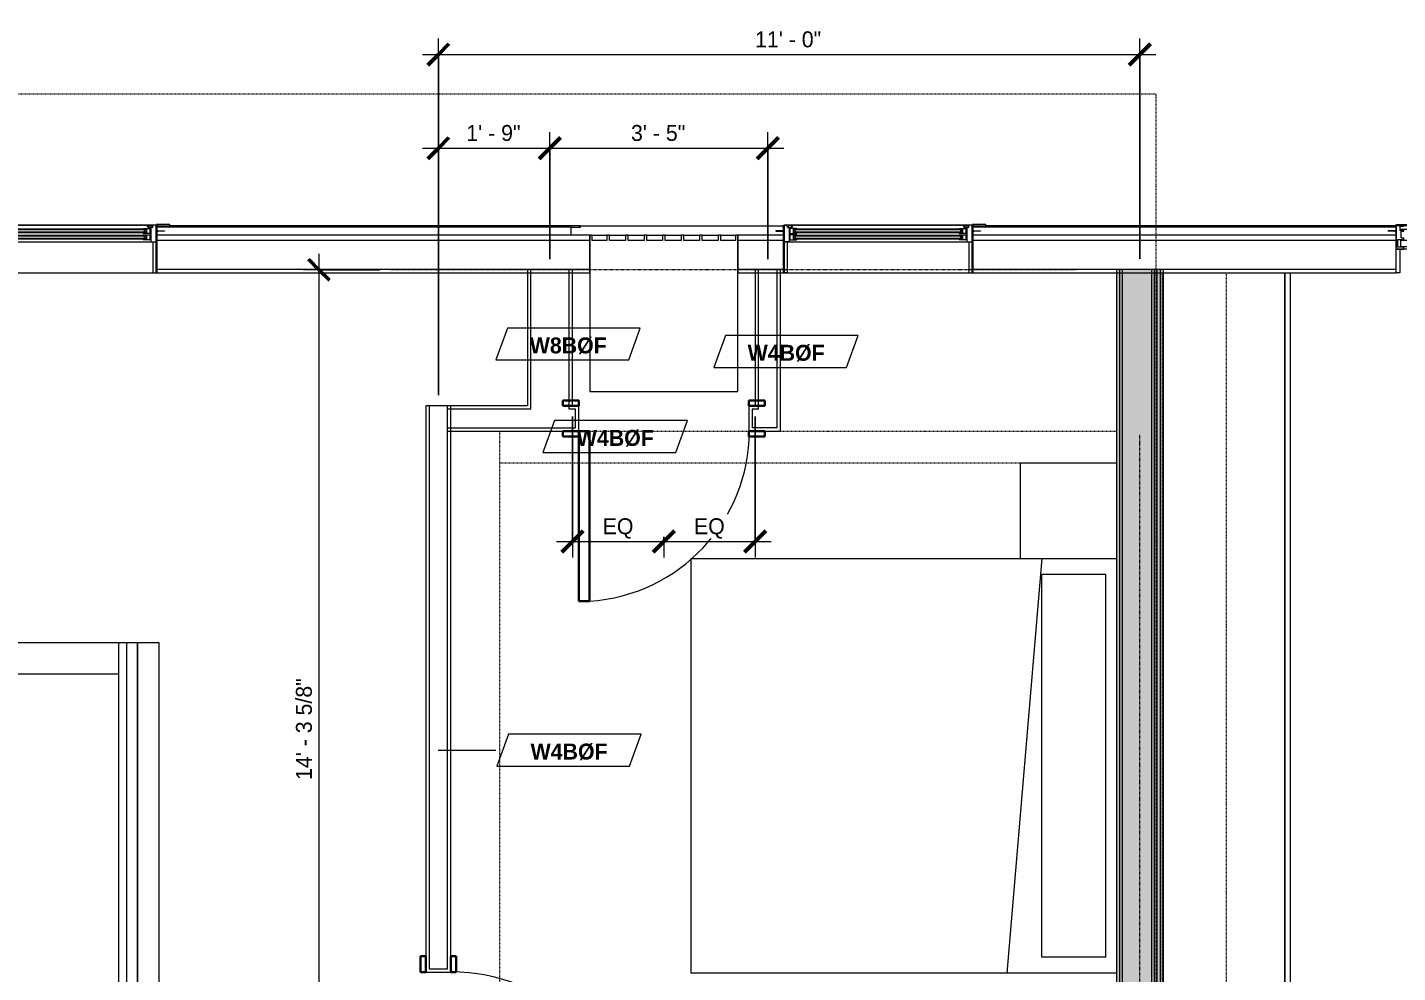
# Model space of a CAD drawing. Header units: inches. Extents: x -4010 to -1814, y 9846 to 12241.
# Drawn here: x -3125.6 to -2867.8, y 10710.8 to 10888.7 of the extents above; entities that cross this region are included whole.
import ezdxf

# ---------------------------------------------------------------- set-up
doc = ezdxf.new("R2010")
doc.units = ezdxf.units.IN
doc.header["$MEASUREMENT"] = 0
for name, pattern in [('Dash', [0.25, 0.125, -0.125]), ('Dash 3_32_', [0.1875, 0.09375, -0.09375]), ('Dash_2_', [0.25, 0.125, -0.125])]:
    doc.linetypes.add(name, pattern=pattern)
for name, color, linetype, lineweight in [('0-1', 7, 'Continuous', 5), ('0-2', 7, 'Continuous', 9), ('A-ANNO-DIMS', 211, 'Continuous', 9), ('A-ANNO-DIMS-32', 211, 'Continuous', 9), ('A-DETL-1', 90, 'Dash 3_32_', 18), ('A-DETL-GENF-1', 7, 'Continuous', 9), ('A-DETL-GENF-2', 92, 'Continuous', 18), ('A-DETL-GENF-HDLN-1', 7, 'Dash', 9), ('A-DETL-GENF-HDLN-2', 1, 'Continuous', 18), ('A-DOOR', 31, 'Continuous', 18), ('A-DOOR-1', 7, 'Continuous', 9), ('A-DOOR-3', 31, 'Continuous', 9), ('A-DOOR-4', 31, 'Continuous', 30), ('A-DOOR-FRAM-1', 7, 'Continuous', 9), ('A-DOOR-FRAM-3', 31, 'Continuous', 30), ('A-GENM-1', 7, 'Continuous', 9), ('A-GLAZ', 151, 'Continuous', 18), ('A-GLAZ-1', 10, 'Continuous', 30), ('A-GLAZ-2', 7, 'Continuous', 9), ('A-WALL', 113, 'Continuous', 18), ('A-WALL-1', 7, 'Continuous', 9), ('A-WALL-2', 250, 'Continuous', 18), ('A-WALL-3', 113, 'Continuous', 9), ('A-WALL-IDEN', 211, 'Continuous', 9), ('G-ANNO-SYMB-4', 111, 'Dash_2_', 9), ('I-FURN', 30, 'Continuous', 9), ('I-FURN-HDLN', 30, 'Dash', 9), ('I-WALL-1', 21, 'Continuous', 18), ('I-WALL-2', 241, 'Continuous', 5), ('I-WALL-3', 7, 'Continuous', 9), ('I-WALL-4', 2, 'Continuous', 9), ('Q-CASE', 31, 'Continuous', 9), ('Q-CASE-HDLN', 31, 'Dash', 9)]:
    doc.layers.add(name, color=color, linetype=linetype, lineweight=lineweight)
doc.styles.add('Century Gothic', font='ufonts.com_century-gothic.ttf', dxfattribs={"height": 3})
doc.styles.add('Century Gothic_B_1', font='GOTHICB.TTF', dxfattribs={"height": 3})
doc.dimstyles.new('OD_1__HACK_2', dxfattribs={"dimscale": 12, "dimtxt": 3.132505, "dimasz": 0.333333, "dimexe": 0.25, "dimexo": 0.166667, "dimgap": 0.041667, "dimtad": 1, "dimdec": 4, "dimrnd": 0.0625, "dimzin": 3, "dimdsep": 46, "dimlunit": 4, "dimtxsty": 'Century Gothic', "dimblk1": 'OBLIQUE', "dimblk2": 'OBLIQUE', "dimsah": 1, "dimcen": 0.09, "dimdle": 0.25, "dimazin": 0, "dimtfac": 1, "dimtdec": 4, "dimtix": 1, "dimtmove": 0, "dimatfit": 3, "dimfxl": 1, "dimtvp": 1, "dimtfill": 1, "dimfrac": 2, "dimtolj": 1, "dimtzin": 0, "dimarcsym": 2})
doc.dimstyles.new('OD_1__HACK_2_1', dxfattribs={"dimscale": 12, "dimtxt": 3.132505, "dimasz": 0.333333, "dimexe": 0.25, "dimexo": 0.166667, "dimgap": 0.041667, "dimtad": 1, "dimdec": 4, "dimrnd": 0.0625, "dimzin": 3, "dimdsep": 46, "dimlunit": 4, "dimtxsty": 'Century Gothic', "dimblk1": 'OBLIQUE', "dimblk2": 'OBLIQUE', "dimsah": 1, "dimcen": 0.09, "dimdle": 0.25, "dimazin": 0, "dimtfac": 1, "dimtdec": 4, "dimtix": 1, "dimtmove": 0, "dimatfit": 3, "dimfxl": 1, "dimtvp": 1, "dimtfill": 1, "dimfrac": 2, "dimtolj": 1, "dimtzin": 0, "dimarcsym": 2})

# ---------------------------------------------------------------- blocks, each defined once
blk = doc.blocks.new('Window-Double_Hung-Marvin-Essential - ESDH3066 - 2nd Floor-3033825-UNIT PLANS - 2ND _ 3RD FLOOR')
at = {"layer": 'A-DETL-GENF-HDLN-1'}
blk.add_line((16.1, 4.47), (-16.5, 4.47), dxfattribs=at)
at = {"layer": 'A-DETL-GENF-HDLN-2'}
for p, q in [((-19.25, 3.48), (-19.25, 3.44)), ((-17.75, 3.48), (-19.25, 3.48)), ((-19.25, 3.44), (-17.9, 3.44)), ((-17.9, 3.44), (-17.9, 3.33)), ((-17.9, 3.33), (-17.75, 3.33)), ((-17.75, 4.53), (-17.16, 4.53)), ((-17.75, 4.53), (-17.75, 1.44)), ((-17.08, 4.12), (-17.16, 4.53)), ((-17.08, 4.12), (-16.19, 4.12)), ((-16.85, 4.5), (-16.85, 4.12)), ((-16.3, 4.5), (-16.85, 4.5)), ((-16.38, 4.02), (-16.72, 4.02)), ((-16.72, 4.02), (-16.72, 1.44)), ((-15.34, 3.94), (-16.56, 3.94)), ((-16.56, 3), (-16.56, 3.94)), ((-16.56, 3), (-15.34, 3)), ((-15.34, 2.72), (-16.56, 2.72)), ((-16.56, 1.78), (-16.56, 2.72)), ((-16.38, 4.12), (-16.38, 4.02)), ((-16.3, 4.26), (-16.3, 4.5)), ((-16.18, 4.26), (-16.3, 4.26)), ((-16.19, 4.22), (-16.1, 4.22)), ((-16.19, 4.12), (-16.19, 4.22)), ((-16.18, 4.47), (-16.1, 4.47)), ((-16.18, 4.47), (-16.18, 4.26)), ((-16.1, 4.22), (-16.1, 4.47)), ((-15.94, 3.12), (-15.94, 3.84)), ((-15.94, 3.84), (-15.28, 3.84)), ((-15.28, 3.12), (-15.94, 3.12)), ((-15.94, 1.9), (-15.94, 2.62)), ((-15.94, 2.62), (-15.28, 2.62)), ((-15.84, 3.13), (-15.84, 3.82)), ((-15.84, 1.91), (-15.84, 2.6)), ((-15.54, 3.26), (-15.54, 3.7)), ((-15.34, 3.94), (-15.28, 3.88)), ((-15.34, 3), (-15.28, 3.06)), ((-15.34, 2.72), (-15.28, 2.66)), ((-15.28, 3.84), (-15.28, 3.88)), ((-15.28, 3.06), (-15.28, 3.12)), ((-15.28, 2.62), (-15.28, 2.66)), ((15.34, 3.94), (15.28, 3.88)), ((15.28, 3.84), (15.28, 3.88)), ((15.94, 3.84), (15.28, 3.84)), ((15.28, 3.06), (15.28, 3.12)), ((15.28, 3.12), (15.94, 3.12)), ((15.34, 3), (15.28, 3.06)), ((15.34, 2.72), (15.28, 2.66)), ((15.28, 2.62), (15.28, 2.66)), ((15.94, 2.62), (15.28, 2.62)), ((15.34, 3.94), (16.56, 3.94)), ((16.56, 3), (15.34, 3)), ((15.34, 2.72), (16.56, 2.72)), ((15.54, 3.26), (15.54, 3.7)), ((15.84, 3.13), (15.84, 3.82)), ((15.84, 1.91), (15.84, 2.6)), ((15.94, 3.12), (15.94, 3.84)), ((15.94, 1.9), (15.94, 2.62)), ((16.18, 4.47), (16.1, 4.47)), ((16.1, 4.22), (16.1, 4.47)), ((16.19, 4.22), (16.1, 4.22)), ((16.18, 4.47), (16.18, 4.26)), ((16.18, 4.26), (16.3, 4.26)), ((16.19, 4.12), (16.19, 4.22)), ((17.08, 4.12), (16.19, 4.12)), ((16.3, 4.26), (16.3, 4.5)), ((16.3, 4.5), (16.85, 4.5)), ((16.38, 4.12), (16.38, 4.02)), ((16.38, 4.02), (16.72, 4.02)), ((16.56, 3), (16.56, 3.94)), ((16.56, 1.78), (16.56, 2.72)), ((16.72, 4.02), (16.72, 1.44)), ((16.85, 4.5), (16.85, 4.12)), ((17.08, 4.12), (17.16, 4.53)), ((17.75, 4.53), (17.16, 4.53)), ((17.75, 4.53), (17.75, 1.44)), ((17.75, 3.48), (19.25, 3.48)), ((17.9, 3.33), (17.75, 3.33)), ((17.9, 3.44), (17.9, 3.33)), ((19.25, 3.44), (17.9, 3.44)), ((19.25, 3.48), (19.25, 3.44)), ((-16.72, 1.44), (-17.75, 1.44)), ((-17.13, 1.41), (-17.13, -4.44)), ((-16.56, 1.78), (-15.34, 1.78)), ((-15.28, 1.9), (-15.94, 1.9)), ((-15.54, 2.04), (-15.54, 2.48)), ((-15.34, 1.78), (-15.28, 1.84)), ((-15.28, 1.84), (-15.28, 1.9)), ((15.28, 1.84), (15.28, 1.9)), ((15.28, 1.9), (15.94, 1.9)), ((15.34, 1.78), (15.28, 1.84)), ((16.56, 1.78), (15.34, 1.78)), ((15.54, 2.04), (15.54, 2.48)), ((16.72, 1.44), (17.75, 1.44)), ((17.12, -4.44), (17.12, 1.41)), ((-17.13, -4.44), (-17.75, -4.44)), ((17.12, -4.44), (17.75, -4.44))]:
    blk.add_line(p, q, dxfattribs=at)
at = {"layer": 'A-GLAZ'}
for p, q in [((15.84, 3.82), (-15.84, 3.82)), ((15.84, 3.7), (-15.84, 3.7)), ((15.84, 3.26), (-15.84, 3.26)), ((15.84, 3.13), (-15.84, 3.13)), ((15.84, 2.6), (-15.84, 2.6)), ((15.84, 2.48), (-15.84, 2.48)), ((15.84, 2.04), (-15.84, 2.04)), ((15.84, 1.91), (-15.84, 1.91))]:
    blk.add_line(p, q, dxfattribs=at)
at = {"layer": 'A-GLAZ-1'}
for p, q in [((-17.75, 4.53), (-17.75, 1.44)), ((17.75, 1.44), (17.75, 4.53)), ((-17.75, 1.41), (-17.75, -4.44)), ((17.75, -4.44), (17.75, 1.41))]:
    blk.add_line(p, q, dxfattribs=at)
at = {"layer": 'A-GLAZ-2'}
for p, q in [((17.75, 4.53), (-17.75, 4.53)), ((20.27, 4.69), (17.75, 4.69)), ((17.75, 4.69), (17.75, 4.53)), ((17.75, 4.44), (20.27, 4.44)), ((20.27, 4.44), (20.27, 4.69)), ((-17.75, 1.44), (17.75, 1.44)), ((-17.75, -4.44), (17.75, -4.44))]:
    blk.add_line(p, q, dxfattribs=at)
blk = doc.blocks.new('V-Series_EWC4_SPVU_RFA_2015 - 2ND AND 3RD FLOOR-2226480-UNIT PLANS - 2ND _ 3RD FLOOR')
at = {"layer": 'A-GENM-1'}
for p, q in [((-3829.54, 11737.59), (-3858.97, 11737.59)), ((-3858.97, 11737.59), (-3858.97, 11737.15)), ((-3829.54, 11709.71), (-3829.54, 11737.59)), ((-3858.97, 11734.36), (-3858.97, 11737.15)), ((-3858.97, 11737.15), (-3857.97, 11737.15)), ((-3857.97, 11737.15), (-3857.97, 11734.36)), ((-3857.97, 11734.36), (-3858.97, 11734.36)), ((-3858.97, 11734.36), (-3858.97, 11733.86)), ((-3858.97, 11730.87), (-3858.97, 11733.86)), ((-3858.97, 11733.86), (-3857.97, 11733.86)), ((-3857.97, 11733.86), (-3857.97, 11730.87)), ((-3857.97, 11730.87), (-3858.97, 11730.87)), ((-3858.97, 11730.87), (-3858.97, 11730.37)), ((-3858.97, 11727.39), (-3858.97, 11730.37)), ((-3858.97, 11730.37), (-3857.97, 11730.37)), ((-3857.97, 11730.37), (-3857.97, 11727.39)), ((-3857.97, 11727.39), (-3858.97, 11727.39)), ((-3858.97, 11727.39), (-3858.97, 11726.89)), ((-3858.97, 11723.9), (-3858.97, 11726.89)), ((-3858.97, 11726.89), (-3857.97, 11726.89)), ((-3857.97, 11726.89), (-3857.97, 11723.9)), ((-3857.97, 11723.9), (-3858.97, 11723.9)), ((-3858.97, 11723.9), (-3858.97, 11723.4)), ((-3858.97, 11720.42), (-3858.97, 11723.4)), ((-3858.97, 11723.4), (-3857.97, 11723.4)), ((-3857.97, 11723.4), (-3857.97, 11720.42)), ((-3857.97, 11720.42), (-3858.97, 11720.42)), ((-3858.97, 11720.42), (-3858.97, 11719.92)), ((-3858.97, 11716.93), (-3858.97, 11719.92)), ((-3858.97, 11719.92), (-3857.97, 11719.92)), ((-3857.97, 11719.92), (-3857.97, 11716.93)), ((-3857.97, 11716.93), (-3858.97, 11716.93)), ((-3858.97, 11716.93), (-3858.97, 11716.43)), ((-3858.97, 11713.45), (-3858.97, 11716.43)), ((-3858.97, 11716.43), (-3857.97, 11716.43)), ((-3857.97, 11716.43), (-3857.97, 11713.45)), ((-3857.97, 11713.45), (-3858.97, 11713.45)), ((-3858.97, 11713.45), (-3858.97, 11712.95)), ((-3858.97, 11710.15), (-3858.97, 11712.95)), ((-3858.97, 11712.95), (-3857.97, 11712.95)), ((-3857.97, 11712.95), (-3857.97, 11710.15)), ((-3857.97, 11710.15), (-3858.97, 11710.15)), ((-3858.97, 11710.15), (-3858.97, 11709.71)), ((-3858.97, 11709.71), (-3829.54, 11709.71))]:
    blk.add_line(p, q, dxfattribs=at)
blk = doc.blocks.new('Door-Sliding-Marvin-2_Panel_Patio_Door-Essential - ESSPD60610 - 2nd floor-3095615-UNIT PLANS - 2ND _ 3RD FLOOR')
at = {"layer": 'A-DETL-GENF-1'}
for p, q in [((-32.87, -2.97), (-32.87, -2.52)), ((-32.61, -2.97), (-32.61, -2.52))]:
    blk.add_line(p, q, dxfattribs=at)
at = {"layer": 'A-DETL-GENF-2'}
for p, q in [((-35.75, 4.44), (-35.06, 4.44)), ((-35.75, -0.03), (-35.75, 4.44)), ((-35.06, 4.44), (-35.06, -0.03)), ((35.06, 4.44), (35.75, 4.44)), ((35.06, -0.03), (35.06, 4.44)), ((35.75, 4.44), (35.75, -0.03)), ((-35.06, -0.03), (-35.75, -0.03)), ((-35.75, -0.06), (-34.25, -0.06)), ((-35.75, -4.53), (-35.75, -0.06)), ((-35.5, -0.5), (-34.39, -0.5)), ((-35.5, -1.88), (-35.5, -0.5)), ((-35.5, -1.88), (-34.25, -1.88)), ((-32.41, -2.19), (-34.81, -2.19)), ((-34.81, -2.19), (-34.81, -3.44)), ((-34.39, -0.5), (-34.25, -0.35)), ((-34.25, -0.06), (-34.25, -0.35)), ((-34.25, -1.88), (-34.25, -2.19)), ((-33.09, -2.38), (-32.34, -2.38)), ((-33.09, -3.13), (-33.09, -2.38)), ((-32.98, -2.52), (-32.98, -2.38)), ((-32.34, -2.25), (-32.41, -2.19)), ((-32.34, -2.38), (-32.34, -2.25)), ((35.75, -0.03), (35.06, -0.03)), ((-37.25, -3.44), (-37.25, -3.48)), ((-35.91, -3.44), (-37.25, -3.44)), ((-35.75, -3.48), (-37.25, -3.48)), ((-35.75, -3.33), (-35.91, -3.33)), ((-35.91, -3.44), (-35.91, -3.33)), ((-35, -4.53), (-35.75, -4.53)), ((-34.25, -3.56), (-35, -3.56)), ((-35, -3.56), (-35, -4.53)), ((-34.81, -3.44), (-32.46, -3.44)), ((-34.25, -3.44), (-34.25, -3.56)), ((-32.38, -3.13), (-33.09, -3.13)), ((-32.98, -2.97), (-32.98, -3.13)), ((-32.46, -3.44), (-32.38, -3.13))]:
    blk.add_line(p, q, dxfattribs=at)
at = {"layer": 'A-DETL-GENF-HDLN-1'}
blk.add_line((1.75, -4.19), (33.01, -4.19), dxfattribs=at)
at = {"layer": 'A-DETL-GENF-HDLN-2'}
for p, q in [((-32.87, -2.97), (-32.87, -2.52)), ((-32.61, -2.97), (-32.61, -2.52)), ((-1.41, -2.25), (-1.34, -2.19)), ((-1.41, -2.38), (-1.41, -2.25)), ((-0.66, -2.38), (-1.41, -2.38)), ((-1.34, -2.19), (0.87, -2.19)), ((-1.14, -2.97), (-1.14, -2.52)), ((1.34, -0.5), (-0.88, -0.5)), ((-0.88, -0.5), (-0.88, -1.97)), ((-0.88, -1.75), (1.29, -1.75)), ((0.24, -2.07), (-0.88, -1.97)), ((-0.88, -2.97), (-0.88, -2.52)), ((-0.77, -2.52), (-0.77, -2.38)), ((-0.66, -3.13), (-0.66, -2.38)), ((-0.24, -1.83), (-0.43, -1.83)), ((-0.43, -1.83), (-0.43, -1.93)), ((-0.43, -1.93), (0.43, -2.01)), ((-0.24, -1.76), (-0.24, -1.83)), ((-0.24, -1.87), (-0.24, -1.95)), ((-0.24, -1.87), (0.87, -1.97)), ((0.24, -2.07), (0.24, -1.99)), ((0.24, -2.11), (0.43, -2.11)), ((0.24, -2.18), (0.24, -2.11)), ((0.43, -2.11), (0.43, -2.01)), ((0.66, -1.44), (0.66, -0.69)), ((0.66, -0.69), (1.41, -0.69)), ((1.37, -1.44), (0.66, -1.44)), ((0.77, -0.83), (0.77, -0.69)), ((0.77, -1.29), (0.77, -1.44)), ((0.87, -1.97), (0.87, -3.44)), ((0.88, -1.29), (0.88, -0.83)), ((1.14, -1.29), (1.14, -0.83)), ((1.29, -1.75), (1.37, -1.44)), ((1.41, -0.56), (1.34, -0.5)), ((1.41, -0.69), (1.41, -0.56)), ((32.41, -0.56), (32.47, -0.5)), ((32.41, -0.69), (32.41, -0.56)), ((33.16, -0.69), (32.41, -0.69)), ((32.52, -1.75), (32.44, -1.44)), ((32.44, -1.44), (33.16, -1.44)), ((32.47, -0.5), (34.84, -0.5)), ((34.84, -1.75), (32.52, -1.75)), ((32.68, -1.29), (32.68, -0.83)), ((32.93, -1.29), (32.93, -0.83)), ((33.04, -0.83), (33.04, -0.69)), ((33.04, -1.29), (33.04, -1.44)), ((33.16, -1.44), (33.16, -0.69)), ((35.75, -0.06), (34.25, -0.06)), ((34.25, -0.06), (34.25, -0.35)), ((34.39, -0.5), (34.25, -0.35)), ((35.5, -1.88), (34.25, -1.88)), ((34.25, -1.88), (34.25, -2.19)), ((34.81, -2.19), (34.25, -2.19)), ((35.5, -0.5), (34.39, -0.5)), ((34.81, -2.19), (34.81, -3.44)), ((34.84, -0.5), (34.84, -1.75)), ((35.5, -1.88), (35.5, -0.5)), ((35.75, -4.53), (35.75, -0.06)), ((-1.29, -3.44), (-1.38, -3.13)), ((-1.38, -3.13), (-0.66, -3.13)), ((0.87, -3.44), (-1.29, -3.44)), ((-0.77, -2.97), (-0.77, -3.13)), ((-0.24, -4.3), (-0.24, -3.78)), ((-0.24, -3.78), (1.51, -3.78)), ((0.34, -4.3), (-0.24, -4.3)), ((0.6, -4.61), (0.34, -4.3)), ((1.35, -4.61), (0.6, -4.61)), ((1.35, -4.3), (1.51, -4.3)), ((1.35, -4.3), (1.35, -4.61)), ((1.51, -3.78), (1.51, -3.9)), ((1.51, -3.9), (1.75, -3.9)), ((1.51, -3.94), (1.51, -4.3)), ((1.71, -3.94), (1.51, -3.94)), ((1.64, -4.08), (1.64, -4.19)), ((1.64, -4.08), (1.71, -4.08)), ((1.75, -4.19), (1.64, -4.19)), ((1.71, -4.08), (1.71, -3.94)), ((1.75, -3.9), (1.75, -4.19)), ((33.25, -3.9), (33.01, -3.9)), ((33.01, -3.9), (33.01, -4.19)), ((33.01, -4.19), (33.12, -4.19)), ((33.05, -3.94), (33.25, -3.94)), ((33.05, -4.08), (33.05, -3.94)), ((33.12, -4.08), (33.05, -4.08)), ((33.12, -4.08), (33.12, -4.19)), ((33.25, -3.78), (33.25, -3.9)), ((35, -3.78), (33.25, -3.78)), ((33.25, -3.94), (33.25, -4.3)), ((33.41, -4.3), (33.25, -4.3)), ((33.41, -4.3), (33.41, -4.61)), ((33.41, -4.61), (34.16, -4.61)), ((34.16, -4.61), (34.42, -4.3)), ((34.81, -3.44), (34.25, -3.44)), ((34.25, -3.44), (34.25, -3.56)), ((34.25, -3.56), (35, -3.56)), ((34.42, -4.3), (35, -4.3)), ((35, -3.56), (35, -4.53)), ((35, -4.53), (35.75, -4.53)), ((35.75, -3.33), (35.9, -3.33)), ((35.75, -3.48), (37.25, -3.48)), ((35.9, -3.44), (35.9, -3.33)), ((35.9, -3.44), (37.25, -3.44)), ((37.25, -3.44), (37.25, -3.48))]:
    blk.add_line(p, q, dxfattribs=at)
at = {"layer": 'A-DOOR'}
for p, q in [((-32.98, -2.38), (-0.77, -2.38)), ((-32.98, -2.52), (-0.77, -2.52)), ((0.77, -0.69), (33.04, -0.69)), ((0.77, -0.83), (33.04, -0.83)), ((0.77, -1.29), (33.04, -1.29)), ((0.77, -1.44), (33.04, -1.44)), ((-32.98, -2.97), (-0.77, -2.97)), ((-32.98, -3.13), (-0.77, -3.13))]:
    blk.add_line(p, q, dxfattribs=at)
at = {"layer": 'A-DOOR-1'}
for p, q in [((-40.68, -4.44), (35.75, -4.44)), ((-40.68, -4.44), (-40.68, -4.69)), ((35.75, -4.69), (-40.68, -4.69)), ((35.75, -4.44), (35.75, -4.69))]:
    blk.add_line(p, q, dxfattribs=at)
at = {"layer": 'A-DOOR-FRAM-1'}
for p, q in [((-35.75, -0.06), (35.75, -0.06)), ((-35.75, -4.53), (-35.75, -0.06)), ((35.75, -0.06), (35.75, -4.53)), ((35.75, -4.53), (-35.75, -4.53))]:
    blk.add_line(p, q, dxfattribs=at)
blk = doc.blocks.new('Perforated Panel at Magic-Pak - hvac panel - 3rd floor-2505075-UNIT PLANS - 2ND _ 3RD FLOOR')
at = {"layer": 'A-GLAZ-2'}
for p, q in [((-19.01, 4.44), (19.01, 4.44)), ((-19.01, 4.37), (-19.01, 4.44)), ((19.01, 4.37), (-19.01, 4.37)), ((19.01, 4.44), (19.01, 4.37))]:
    blk.add_line(p, q, dxfattribs=at)
blk = doc.blocks.new('CTR - 1st Phase - Shell_rvt-1-UNIT PLANS - 2ND _ 3RD FLOOR')
at = {"layer": 'A-WALL-1'}
for p, q in [((-3021.55, 10851.39), (-3098.85, 10851.39)), ((-3023.3, 10849.64), (-3023.3, 10851.14)), ((-3023.3, 10851.14), (-3021.55, 10851.14)), ((-3021.55, 10851.14), (-3021.55, 10851.33)), ((-2983.33, 10851.39), (-2983.52, 10851.39)), ((-2983.52, 10851.33), (-2983.52, 10851.14)), ((-2983.52, 10851.14), (-2983.33, 10851.14)), ((-2868.14, 10851.39), (-2945.31, 10851.39)), ((-3101.37, 10848.39), (-3101.37, 10848.36)), ((-3019.82, 10849.64), (-3023.3, 10849.64)), ((-3019.82, 10842.51), (-3019.82, 10849.64)), ((-2983.33, 10849.64), (-2991.95, 10849.64)), ((-2991.95, 10849.64), (-2991.95, 10842.51)), ((-2983.33, 10848.36), (-2983.33, 10848.39)), ((-2947.83, 10848.39), (-2947.83, 10848.36)), ((-2868.14, 10846.98), (-2868.14, 10847.01)), ((-3101.37, 10842.51), (-3019.82, 10842.51)), ((-2991.95, 10842.51), (-2983.33, 10842.51)), ((-2947.83, 10842.51), (-2868.14, 10842.51))]:
    blk.add_line(p, q, dxfattribs=at)
at = {"layer": 'A-WALL-2'}
for p, q in [((-3023.3, 10851.14), (-3101.37, 10851.14)), ((-2868.14, 10851.14), (-2947.83, 10851.14)), ((-3023.3, 10849.64), (-3101.37, 10849.64)), ((-3019.82, 10848.64), (-3101.37, 10848.64)), ((-2983.33, 10848.64), (-2991.95, 10848.64)), ((-2868.14, 10849.64), (-2947.83, 10849.64)), ((-2868.14, 10848.64), (-2947.83, 10848.64)), ((-3019.82, 10843.14), (-3101.37, 10843.14)), ((-2983.33, 10843.14), (-2991.95, 10843.14)), ((-2868.14, 10843.14), (-2947.83, 10843.14))]:
    blk.add_line(p, q, dxfattribs=at)
at = {"layer": '0-2'}
for name, p in [('Window-Double_Hung-Marvin-Essential - ESDH3066 - 2nd Floor-3033825-UNIT PLANS - 2ND _ 3RD FLOOR', (-3119.12, 10846.95)), ('Perforated Panel at Magic-Pak - hvac panel - 3rd floor-2505075-UNIT PLANS - 2ND _ 3RD FLOOR', (-3002.54, 10846.95)), ('Window-Double_Hung-Marvin-Essential - ESDH3066 - 2nd Floor-3033825-UNIT PLANS - 2ND _ 3RD FLOOR', (-2965.58, 10846.95))]:
    blk.add_blockref(name, p, dxfattribs=at)
for name, p, rotation in [('Door-Sliding-Marvin-2_Panel_Patio_Door-Essential - ESSPD60610 - 2nd floor-3095615-UNIT PLANS - 2ND _ 3RD FLOOR', (-2832.39, 10846.95), 180), ('V-Series_EWC4_SPVU_RFA_2015 - 2ND AND 3RD FLOOR-2226480-UNIT PLANS - 2ND _ 3RD FLOOR', (-14729.54, 6990.67), 269.9999999999999)]:
    blk.add_blockref(name, p, dxfattribs=dict(at, rotation=rotation))
blk = doc.blocks.new('CTR - 1st Phase - Common Walls_rvt-1-UNIT PLANS - 2ND _ 3RD FLOOR')
at = {"layer": 'I-WALL-1'}
blk.add_hatch(color=256, dxfattribs=at).paths.add_polyline_path([(-2912.51, 10458.16), (-2911.89, 10458.16), (-2911.89, 10843.14), (-2912.51, 10843.14), (-2912.51, 10463.59)], flags=0)
at = {"layer": 'I-WALL-2'}
for points in [[(-2920.14, 10458.16), (-2920.14, 10843.14), (-2920.76, 10843.14), (-2920.76, 10458.16)], [(-2920.14, 10457.54), (-2919.64, 10457.54), (-2919.64, 10843.14), (-2920.14, 10843.14), (-2920.14, 10458.16)], [(-2919.64, 10457.54), (-2914.14, 10457.54), (-2914.14, 10843.14), (-2919.64, 10843.14), (-2919.64, 10458.16)], [(-2914.14, 10457.54), (-2913.64, 10457.54), (-2913.64, 10843.14), (-2914.14, 10843.14), (-2914.14, 10458.16)], [(-2913.14, 10457.54), (-2913.14, 10843.14), (-2913.64, 10843.14), (-2913.64, 10457.54)], [(-2912.51, 10457.54), (-2912.51, 10843.14), (-2913.14, 10843.14), (-2913.14, 10457.54)]]:
    blk.add_hatch(color=256, dxfattribs=at).paths.add_polyline_path(points, flags=0)
at = {"layer": 'A-WALL-2'}
for p, q in [((-2920.14, 10843.14), (-2920.14, 10458.16)), ((-2919.64, 10843.14), (-2919.64, 10458.16)), ((-2914.14, 10843.14), (-2914.14, 10458.16)), ((-2913.64, 10843.14), (-2913.64, 10458.16)), ((-2913.14, 10843.14), (-2913.14, 10458.16)), ((-2912.51, 10843.14), (-2912.51, 10458.16))]:
    blk.add_line(p, q, dxfattribs=at)
at = {"layer": 'I-WALL-3'}
for p, q in [((-2911.89, 10843.14), (-2920.76, 10843.14)), ((-2920.76, 10843.14), (-2920.76, 10498.69)), ((-2911.89, 10494.28), (-2911.89, 10843.14))]:
    blk.add_line(p, q, dxfattribs=at)
blk = doc.blocks.new('OD_CW_Base Cabinet - OD_CW_Base Cabinet-V49-UNIT PLANS - 2ND _ 3RD FLOOR')
at = {"layer": 'Q-CASE'}
for p, q in [((0.74, -23.81), (0.74, 0)), ((0.74, 0), (191.34, 0)), ((0.74, -1), (0.74, 0)), ((0.74, 0), (191.34, 0)), ((191.34, -1), (0.74, -1)), ((0.74, -23.81), (0.74, -1)), ((0.74, -1), (191.34, -1))]:
    blk.add_line(p, q, dxfattribs=at)
blk = doc.blocks.new('OD_CW_Upper Cabinet - OD_CW_Upper Cabinet-3856839-UNIT PLANS - 2ND _ 3RD FLOOR')
at = {"layer": 'Q-CASE-HDLN'}
for p, q in [((0.74, -24), (0.74, -12)), ((0.74, -12), (191.34, -12)), ((191.34, -12), (191.34, -24)), ((191.34, -24), (0.74, -24))]:
    blk.add_line(p, q, dxfattribs=at)
blk = doc.blocks.new('Couch-Both_Arms-Generic - 1-1372852-UNIT PLANS - 2ND _ 3RD FLOOR')
at = {"layer": 'I-FURN'}
for p, q in [((-36, 18.5), (36, 18.5)), ((-36, 17.5), (-36, 18.5)), ((36, 18.5), (36, 17.5)), ((-42, 17.5), (-36, 17.5)), ((-42, -10), (-42, 17.5)), ((-36, 17.5), (-36, -10)), ((36, 17.5), (42, 17.5)), ((36, -10), (36, 17.5)), ((42, 17.5), (42, -10)), ((-42, -10), (42, -10)), ((-42, -13.5), (-42, -10)), ((42, -10), (42, -13.5)), ((-42, -11.5), (42, -11.5)), ((-42, -13.5), (42, -13.5)), ((-42, -17.5), (-42, -13.5)), ((42, -13.5), (-42, -13.5)), ((42, -13.5), (42, -17.5)), ((42, -17.5), (-42, -17.5))]:
    blk.add_line(p, q, dxfattribs=at)
blk = doc.blocks.new('SWING - SINGLE - FLUSH - 2-10 x 6-8 - PRIVACY-3199407-UNIT PLANS - 2ND _ 3RD FLOOR')
at = {"layer": 'A-DOOR-3'}
blk.add_arc((17, 2.37), 34.07, 93.3657, 180, dxfattribs=at)
at = {"layer": 'A-DOOR-4'}
for p, q in [((15, 2.37), (15, 36.38)), ((17, 36.38), (15, 36.38)), ((17, 2.37), (17, 36.38)), ((17, 2.37), (15, 2.37))]:
    blk.add_line(p, q, dxfattribs=at)
at = {"layer": 'A-DOOR-FRAM-3'}
for p, q in [((-17, 3.37), (-20, 3.37)), ((-20, 3.37), (-20, 2.37)), ((-17, 2.37), (-17, 3.37)), ((20, 3.37), (17, 3.37)), ((17, 3.37), (17, 2.37)), ((20, 2.37), (20, 3.37)), ((-20, 2.37), (-17, 2.37)), ((17, 2.37), (20, 2.37)), ((-17, -2.38), (-20, -2.38)), ((-20, -2.38), (-20, -3.38)), ((-17, -3.38), (-17, -2.38)), ((20, -2.38), (17, -2.38)), ((17, -2.38), (17, -3.38)), ((20, -3.38), (20, -2.38)), ((-20, -3.38), (-17, -3.38)), ((17, -3.38), (20, -3.38))]:
    blk.add_line(p, q, dxfattribs=at)
blk = doc.blocks.new('Bed-Standard - King 78_ x 80_-V51-UNIT PLANS - 2ND _ 3RD FLOOR')
at = {"layer": 'I-FURN'}
for p, q in [((-28.31, 41.8), (49.69, 41.8)), ((-28.31, -38.2), (-28.31, 41.8)), ((49.69, 41.8), (49.69, -38.2)), ((49.69, -24.2), (-28.31, -17.63)), ((-25.31, -24.2), (46.69, -24.2)), ((-25.31, -36.2), (-25.31, -24.2)), ((46.69, -36.2), (46.69, -24.2)), ((-25.31, -36.2), (46.69, -36.2))]:
    blk.add_line(p, q, dxfattribs=at)
at = {"layer": 'I-FURN-HDLN'}
for p, q in [((-64.31, 77.8), (73.69, 77.8)), ((-64.31, 28.6), (-64.31, 77.8)), ((67.69, 77.8), (67.69, -38.2)), ((73.69, 62.92), (73.69, 30.92)), ((-64.31, -8.4), (-64.31, 25.6)), ((73.69, 24.98), (73.69, -38.2)), ((-64.31, -38.2), (-64.31, -11.4))]:
    blk.add_line(p, q, dxfattribs=at)
blk = doc.blocks.new('Table-Night Stand - 18_ x 18_ x 24_-V33-UNIT PLANS - 2ND _ 3RD FLOOR')
at = {"layer": 'I-FURN'}
for p, q in [((0.15, 0), (18.15, 0)), ((18.15, 0), (18.15, -18))]:
    blk.add_line(p, q, dxfattribs=at)
blk = doc.blocks.new('SWING - SINGLE - FLUSH - 32_ x 80_ - MAGIC PAK DOOR - ACOUSTICAL SEAL-3931467-UNIT PLANS - 2ND _ 3RD FLOOR')
at = {"layer": 'A-DOOR-3'}
blk.add_arc((16, 2.37), 32.07, 93.5759, 180, dxfattribs=at)
at = {"layer": 'A-DOOR-4'}
for p, q in [((14, 2.37), (14, 34.38)), ((16, 34.38), (14, 34.38)), ((16, 2.37), (16, 34.38)), ((16, 2.37), (14, 2.37))]:
    blk.add_line(p, q, dxfattribs=at)
at = {"layer": 'A-DOOR-FRAM-3'}
for p, q in [((-16, 3.37), (-19, 3.37)), ((-19, 3.37), (-19, 2.37)), ((-16, 2.37), (-16, 3.37)), ((19, 3.37), (16, 3.37)), ((16, 3.37), (16, 2.37)), ((19, 2.37), (19, 3.37)), ((-19, 2.37), (-16, 2.37)), ((16, 2.37), (19, 2.37)), ((-16, -2.38), (-19, -2.38)), ((-19, -2.38), (-19, -3.38)), ((-16, -3.38), (-16, -2.38)), ((19, -2.38), (16, -2.38)), ((16, -2.38), (16, -3.38)), ((19, -3.38), (19, -2.38)), ((-19, -3.38), (-16, -3.38)), ((16, -3.38), (19, -3.38))]:
    blk.add_line(p, q, dxfattribs=at)
blk = doc.blocks.new('DIMBLOCK93-UNIT PLANS - 2ND _ 3RD FLOOR')
at = {"layer": 'A-ANNO-DIMS-32'}
for p, q in [((-3048.32, 10819.51), (-3048.32, 10869.01)), ((-3027.32, 10845.13), (-3027.32, 10869.01)), ((-3051.32, 10866.01), (-3027.32, 10866.01)), ((-3048.32, 10866.01), (-3048.32, 10819.51)), ((-3027.32, 10866.01), (-3027.32, 10845.13))]:
    blk.add_line(p, q, dxfattribs=at)
at = {"layer": 'A-ANNO-DIMS-32', "lineweight": 50}
for p, q in [((-3048.32, 10866.01), (-3050.32, 10864.01)), ((-3048.32, 10866.01), (-3046.32, 10868.01)), ((-3027.32, 10866.01), (-3029.32, 10864.01)), ((-3027.32, 10866.01), (-3025.32, 10868.01))]:
    blk.add_line(p, q, dxfattribs=at)
at = {"layer": 'A-ANNO-DIMS-32', "color": 0, "insert": (-3043.07, 10870.36), "char_height": 3, "width": 12.5897, "attachment_point": 1, "line_spacing_factor": 0.984502, "style": 'Century Gothic', "bg_fill": 3, "box_fill_scale": 1.25, "bg_fill_color": 256, "bg_fill_true_color": 13158600, "bg_fill_transparency": 0}
blk.add_mtext('1\' - 9"', dxfattribs=at)
blk = doc.blocks.new('_Oblique')
at = {"color": 0, "linetype": 'ByBlock', "lineweight": -2}
blk.add_line((-0.5, -0.5), (0.5, 0.5), dxfattribs=at)
blk = doc.blocks.new('DIMBLOCK94-UNIT PLANS - 2ND _ 3RD FLOOR')
at = {"layer": 'A-ANNO-DIMS-32'}
for p, q in [((-3027.32, 10845.13), (-3027.32, 10869.01)), ((-2986.32, 10845.13), (-2986.32, 10869.01)), ((-3027.32, 10866.01), (-2983.32, 10866.01)), ((-3027.32, 10866.01), (-3027.32, 10845.13)), ((-2986.32, 10866.01), (-2986.32, 10845.13))]:
    blk.add_line(p, q, dxfattribs=at)
at = {"layer": 'A-ANNO-DIMS-32', "lineweight": 50}
for p, q in [((-3027.32, 10866.01), (-3029.32, 10864.01)), ((-3027.32, 10866.01), (-3025.32, 10868.01)), ((-2986.32, 10866.01), (-2988.32, 10864.01)), ((-2986.32, 10866.01), (-2984.32, 10868.01))]:
    blk.add_line(p, q, dxfattribs=at)
at = {"layer": 'A-ANNO-DIMS-32', "color": 0, "insert": (-3012.07, 10870.36), "char_height": 3, "width": 12.5897, "attachment_point": 1, "line_spacing_factor": 0.984502, "style": 'Century Gothic', "bg_fill": 3, "box_fill_scale": 1.25, "bg_fill_color": 256, "bg_fill_true_color": 13158600, "bg_fill_transparency": 0}
blk.add_mtext('3\' - 5"', dxfattribs=at)
blk = doc.blocks.new('DIMBLOCK95-UNIT PLANS - 2ND _ 3RD FLOOR')
at = {"layer": 'A-ANNO-DIMS-32'}
for p, q in [((-3048.32, 10819.51), (-3048.32, 10886.63)), ((-2916.32, 10845.14), (-2916.32, 10886.63)), ((-3051.32, 10883.63), (-2913.32, 10883.63)), ((-3048.32, 10883.63), (-3048.32, 10819.51)), ((-2916.32, 10883.63), (-2916.32, 10845.14))]:
    blk.add_line(p, q, dxfattribs=at)
at = {"layer": 'A-ANNO-DIMS-32', "lineweight": 50}
for p, q in [((-3048.32, 10883.63), (-3046.32, 10885.63)), ((-2916.32, 10883.63), (-2914.32, 10885.63)), ((-3048.32, 10883.63), (-3050.32, 10881.63)), ((-2916.32, 10883.63), (-2918.32, 10881.63))]:
    blk.add_line(p, q, dxfattribs=at)
at = {"layer": 'A-ANNO-DIMS-32', "color": 0, "insert": (-2988.74, 10887.98), "char_height": 3, "width": 15.394, "attachment_point": 1, "line_spacing_factor": 0.984502, "style": 'Century Gothic', "bg_fill": 3, "box_fill_scale": 1.25, "bg_fill_color": 256, "bg_fill_true_color": 13158600, "bg_fill_transparency": 0}
blk.add_mtext('11\' - 0"', dxfattribs=at)
blk = doc.blocks.new('DIMBLOCK254-UNIT PLANS - 2ND _ 3RD FLOOR')
at = {"layer": 'A-ANNO-DIMS-32'}
for p, q in [((-3070.78, 10846.13), (-3070.78, 10671.54)), ((-3059.32, 10843.13), (-3073.78, 10843.13)), ((-3070.78, 10843.13), (-3059.32, 10843.13)), ((-3050.32, 10671.54), (-3073.78, 10671.54)), ((-3070.78, 10671.54), (-3050.32, 10671.54))]:
    blk.add_line(p, q, dxfattribs=at)
at = {"layer": 'A-ANNO-DIMS-32', "lineweight": 50}
for p, q in [((-3070.78, 10843.13), (-3072.78, 10845.13)), ((-3070.78, 10843.13), (-3068.78, 10841.13)), ((-3070.78, 10671.54), (-3072.78, 10673.54)), ((-3070.78, 10671.54), (-3068.78, 10669.54))]:
    blk.add_line(p, q, dxfattribs=at)
at = {"layer": 'A-ANNO-DIMS-32', "color": 0, "insert": (-3075.12, 10747.09), "char_height": 3, "width": 24.5827, "attachment_point": 1, "rotation": 90, "line_spacing_factor": 0.984502, "style": 'Century Gothic', "bg_fill": 3, "box_fill_scale": 1.25, "bg_fill_color": 256, "bg_fill_true_color": 13158600, "bg_fill_transparency": 0}
blk.add_mtext('14\' - 3 5/8"', dxfattribs=at)
blk = doc.blocks.new('DIMBLOCK298-UNIT PLANS - 2ND _ 3RD FLOOR')
at = {"layer": 'A-ANNO-DIMS-32'}
for p, q in [((-3023.07, 10815.51), (-3023.07, 10788.99)), ((-3023.07, 10791.99), (-3023.07, 10815.51)), ((-3026.07, 10791.99), (-3005.89, 10791.99)), ((-3005.89, 10792.82), (-3005.89, 10788.99)), ((-3005.89, 10791.99), (-3005.89, 10792.82))]:
    blk.add_line(p, q, dxfattribs=at)
at = {"layer": 'A-ANNO-DIMS-32', "lineweight": 50}
for p, q in [((-3023.07, 10791.99), (-3021.07, 10793.99)), ((-3005.89, 10791.99), (-3003.89, 10793.99)), ((-3023.07, 10791.99), (-3025.07, 10789.99)), ((-3005.89, 10791.99), (-3007.89, 10789.99))]:
    blk.add_line(p, q, dxfattribs=at)
at = {"layer": 'A-ANNO-DIMS-32', "color": 0, "insert": (-3017.41, 10796.34), "char_height": 3, "width": 7.0407, "attachment_point": 1, "line_spacing_factor": 0.984502, "style": 'Century Gothic', "bg_fill": 3, "box_fill_scale": 1.25, "bg_fill_color": 256, "bg_fill_true_color": 13158600, "bg_fill_transparency": 0}
blk.add_mtext('EQ', dxfattribs=at)
blk = doc.blocks.new('DIMBLOCK299-UNIT PLANS - 2ND _ 3RD FLOOR')
at = {"layer": 'A-ANNO-DIMS-32'}
for p, q in [((-2988.7, 10815.51), (-2988.7, 10788.99)), ((-2988.7, 10791.99), (-2988.7, 10815.51)), ((-3005.89, 10792.82), (-3005.89, 10788.99)), ((-3005.89, 10791.99), (-3005.89, 10792.82)), ((-3005.89, 10791.99), (-2985.7, 10791.99))]:
    blk.add_line(p, q, dxfattribs=at)
at = {"layer": 'A-ANNO-DIMS-32', "lineweight": 50}
for p, q in [((-3005.89, 10791.99), (-3003.89, 10793.99)), ((-2988.7, 10791.99), (-2986.7, 10793.99)), ((-3005.89, 10791.99), (-3007.89, 10789.99)), ((-2988.7, 10791.99), (-2990.7, 10789.99))]:
    blk.add_line(p, q, dxfattribs=at)
at = {"layer": 'A-ANNO-DIMS-32', "color": 0, "insert": (-3000.23, 10796.34), "char_height": 3, "width": 7.0407, "attachment_point": 1, "line_spacing_factor": 0.984502, "style": 'Century Gothic', "bg_fill": 3, "box_fill_scale": 1.25, "bg_fill_color": 256, "bg_fill_true_color": 13158600, "bg_fill_transparency": 0}
blk.add_mtext('EQ', dxfattribs=at)
blk = doc.blocks.new('Wall Tag - Arch Wall-3956453-UNIT PLANS - 2ND _ 3RD FLOOR')
at = {"layer": 'A-WALL-IDEN'}
for p, q in [((-0.3561, 0.0937), (-0.4244, -0.0937)), ((0.4244, 0.0937), (-0.3561, 0.0937)), ((0.3561, -0.0937), (0.4244, 0.0937)), ((-0.4244, -0.0937), (0.3561, -0.0937))]:
    blk.add_line(p, q, dxfattribs=at)

msp = doc.modelspace()

# ---------------------------------------------------------------- linework, layer by layer
at = {"layer": 'A-DETL-1'}
for p, q in [((-3057.32374, 10843.13481), (-2928.32374, 10843.13481)), ((-2916.32374, 10458.15981), (-2916.32374, 10812.15981))]:
    msp.add_line(p, q, dxfattribs=at)
at = {"layer": 'A-WALL'}
for p, q in [((-3030.94874, 10816.88481), (-3030.94874, 10843.13481)), ((-3023.69874, 10816.88481), (-3023.69874, 10843.13481)), ((-2988.07374, 10816.88481), (-2988.07374, 10843.13481)), ((-2984.57374, 10813.38481), (-2984.57374, 10843.13481)), ((-3050.07374, 10817.50981), (-3050.07374, 10711.5394)), ((-3046.57374, 10711.5394), (-3046.57374, 10817.50981)), ((-3030.94874, 10816.88481), (-3046.57374, 10816.88481)), ((-3022.51124, 10816.88481), (-3023.69874, 10816.88481)), ((-3022.51124, 10813.38481), (-3022.51124, 10816.88481)), ((-2989.26124, 10816.88481), (-2989.26124, 10813.38481)), ((-2988.07374, 10816.88481), (-2989.26124, 10816.88481)), ((-3046.57374, 10813.38481), (-3022.51124, 10813.38481)), ((-2984.57374, 10813.38481), (-2989.26124, 10813.38481)), ((-3050.07374, 10711.5394), (-3046.57374, 10711.5394))]:
    msp.add_line(p, q, dxfattribs=at)
at = {"layer": 'A-WALL-3'}
for p, q in [((-2988.69874, 10843.13481), (-2988.69874, 10817.50981)), ((-2983.94874, 10843.13481), (-2988.69874, 10843.13481)), ((-2983.94874, 10812.75981), (-2983.94874, 10843.13481)), ((-3050.69874, 10817.50981), (-3050.69874, 10710.9144)), ((-3031.57374, 10817.50981), (-3050.69874, 10817.50981)), ((-3045.94874, 10710.9144), (-3045.94874, 10817.50981)), ((-3021.88624, 10817.50981), (-3023.07374, 10817.50981)), ((-3021.88624, 10812.75981), (-3021.88624, 10817.50981)), ((-2988.69874, 10817.50981), (-2989.88624, 10817.50981)), ((-2989.88624, 10817.50981), (-2989.88624, 10812.75981)), ((-3046.57374, 10812.75981), (-3021.88624, 10812.75981)), ((-2989.88624, 10812.75981), (-2983.94874, 10812.75981)), ((-3050.69874, 10710.9144), (-3045.94874, 10710.9144))]:
    msp.add_line(p, q, dxfattribs=at)
at = {"layer": 'G-ANNO-SYMB-4'}
for p, q in [((-3207.32374, 10876.25322), (-2913.32374, 10876.25322)), ((-2913.32374, 10876.25322), (-2913.32374, 10406.1894))]:
    msp.add_line(p, q, dxfattribs=at)
at = {"layer": 'I-WALL-4'}
for p, q in [((-3031.57374, 10843.13481), (-3031.57374, 10817.50981)), ((-3023.07374, 10843.13481), (-3031.57374, 10843.13481)), ((-3023.07374, 10817.50981), (-3023.07374, 10843.13481))]:
    msp.add_line(p, q, dxfattribs=at)

# ---------------------------------------------------------------- block references
at = {"layer": '0-1'}
for name in ['CTR - 1st Phase - Common Walls_rvt-1-UNIT PLANS - 2ND _ 3RD FLOOR', 'CTR - 1st Phase - Shell_rvt-1-UNIT PLANS - 2ND _ 3RD FLOOR']:
    msp.add_blockref(name, (0, 0), dxfattribs=at)
at = {"layer": 'A-DOOR-3'}
for name, p, rotation in [('SWING - SINGLE - FLUSH - 32_ x 80_ - MAGIC PAK DOOR - ACOUSTICAL SEAL-3931467-UNIT PLANS - 2ND _ 3RD FLOOR', (-3005.88624, 10815.13481), 180), ('SWING - SINGLE - FLUSH - 2-10 x 6-8 - PRIVACY-3199407-UNIT PLANS - 2ND _ 3RD FLOOR', (-3048.32374, 10693.9144), 270.0000000000479)]:
    msp.add_blockref(name, p, dxfattribs=dict(at, rotation=rotation))
at = {"layer": 'A-WALL-IDEN', "xscale": 31.99999999999999, "yscale": 31.99999999999999, "zscale": 31.99999999999999}
msp.add_blockref('Wall Tag - Arch Wall-3956453-UNIT PLANS - 2ND _ 3RD FLOOR', (-3023.74888, 10752.69168), dxfattribs=at)
at = {"layer": 'I-FURN'}
for name, p, rotation in [('Bed-Standard - King 78_ x 80_-V51-UNIT PLANS - 2ND _ 3RD FLOOR', (-2958.96615, 10739.07128), 90.00000000002855), ('Table-Night Stand - 18_ x 18_ x 24_-V33-UNIT PLANS - 2ND _ 3RD FLOOR', (-2938.76124, 10788.61281), 90.00000000002855), ('Couch-Both_Arms-Generic - 1-1372852-UNIT PLANS - 2ND _ 3RD FLOOR', (-3118.42374, 10730.99243), 89.99999999994378)]:
    msp.add_blockref(name, p, dxfattribs=dict(at, rotation=rotation))
at = {"layer": 'Q-CASE'}
for name, rotation in [('OD_CW_Upper Cabinet - OD_CW_Upper Cabinet-3856839-UNIT PLANS - 2ND _ 3RD FLOOR', 269.9999999999841), ('OD_CW_Base Cabinet - OD_CW_Base Cabinet-V49-UNIT PLANS - 2ND _ 3RD FLOOR', 270.0000000000046)]:
    msp.add_blockref(name, (-2888.07374, 10843.24751), dxfattribs=dict(at, rotation=rotation))

# ---------------------------------------------------------------- texts
at = {"layer": 'A-WALL-IDEN', "insert": (-3030.9648, 10753.93921), "char_height": 3, "width": 17.372, "attachment_point": 1, "style": 'Century Gothic_B_1'}
msp.add_mtext('W4BØF', dxfattribs=at)

# ---------------------------------------------------------------- next in the draw order: dimensions: what is measured, and where the dimension line sits
at = {"layer": 'A-ANNO-DIMS'}
dim = msp.add_linear_dim(base=(-3027.32374, 10866.01296), p1=(-3048.32374, 10817.50981), p2=(-3027.32374, 10843.13481), dimstyle='OD_1__HACK_2', override={"dimpost": '<>', "dimfxl": 33.13066}, dxfattribs=at)
dim.commit()
dim.dimension.update_dxf_attribs({"geometry": 'DIMBLOCK93-UNIT PLANS - 2ND _ 3RD FLOOR', "text_midpoint": (-3037.82374, 10868.08842)})

# ---------------------------------------------------------------- next in the draw order: dimensions: what is measured, and where the dimension line sits
dim = msp.add_linear_dim(base=(-2986.32374, 10866.01296), p1=(-3027.32374, 10843.13481), p2=(-2986.32374, 10843.13481), dimstyle='OD_1__HACK_2', override={"dimpost": '<>', "dimfxl": 41}, dxfattribs=at)
dim.commit()
dim.dimension.update_dxf_attribs({"geometry": 'DIMBLOCK94-UNIT PLANS - 2ND _ 3RD FLOOR', "text_midpoint": (-3006.82374, 10868.08842)})

# ---------------------------------------------------------------- next in the draw order: dimensions: what is measured, and where the dimension line sits
dim = msp.add_linear_dim(base=(-2916.32374, 10883.63321), p1=(-3048.32374, 10817.50981), p2=(-2916.32374, 10843.1394), dimstyle='OD_1__HACK_2', override={"dimpost": '<>', "dimfxl": 134.465147}, dxfattribs=at)
dim.commit()
dim.dimension.update_dxf_attribs({"geometry": 'DIMBLOCK95-UNIT PLANS - 2ND _ 3RD FLOOR', "text_midpoint": (-2982.32374, 10885.70867)})

# ---------------------------------------------------------------- next in the draw order: block references
at = {"layer": 'A-WALL-IDEN', "xscale": 31.99999999999999, "yscale": 31.99999999999999, "zscale": 31.99999999999999}
for p in [(-3023.90572, 10829.13481), (-2982.90572, 10827.74047)]:
    msp.add_blockref('Wall Tag - Arch Wall-3956453-UNIT PLANS - 2ND _ 3RD FLOOR', p, dxfattribs=at)

# ---------------------------------------------------------------- next in the draw order: texts
at = {"layer": 'A-WALL-IDEN', "char_height": 3, "width": 17.372, "attachment_point": 1, "style": 'Century Gothic_B_1'}
for s, insert in [('W8BØF', (-3031.12164, 10830.38234)), ('W4BØF', (-2990.12164, 10828.988))]:
    msp.add_mtext(s, dxfattribs=dict(at, insert=insert))

# ---------------------------------------------------------------- next in the draw order: dimensions: what is measured, and where the dimension line sits
at = {"layer": 'A-ANNO-DIMS'}
dim = msp.add_linear_dim(base=(-3070.77662, 10671.5394), p1=(-3057.32374, 10843.13481), p2=(-3048.32374, 10671.5394), angle=90, dimstyle='OD_1__HACK_2', override={"dimpost": '<>', "dimfxl": 171.831268}, dxfattribs=at)
dim.commit()
dim.dimension.update_dxf_attribs({"geometry": 'DIMBLOCK254-UNIT PLANS - 2ND _ 3RD FLOOR', "text_midpoint": (-3073.01829, 10757.3371)})
dim = msp.add_linear_dim(base=(-3005.88624, 10791.99196), p1=(-3023.07374, 10817.50981), p2=(-3005.88624, 10794.82039), text='EQ', dimstyle='OD_1__HACK_2_1', override={"dimpost": '<>', "dimfxl": 28.464363}, dxfattribs=at)
dim.commit()
dim.dimension.update_dxf_attribs({"geometry": 'DIMBLOCK298-UNIT PLANS - 2ND _ 3RD FLOOR', "text_midpoint": (-3014.47999, 10794.14798)})

# ---------------------------------------------------------------- next in the draw order: linework, layer by layer
at = {"layer": 'A-WALL-IDEN'}
msp.add_line((-3048.32374, 10752.69168), (-3037.48058, 10752.69168), dxfattribs=at)

# ---------------------------------------------------------------- next in the draw order: dimensions: what is measured, and where the dimension line sits
at = {"layer": 'A-ANNO-DIMS'}
dim = msp.add_linear_dim(base=(-2988.69874, 10791.99196), p1=(-3005.88624, 10794.82039), p2=(-2988.69874, 10817.50981), text='EQ', dimstyle='OD_1__HACK_2_1', override={"dimpost": '<>', "dimfxl": 28.464363}, dxfattribs=at)
dim.commit()
dim.dimension.update_dxf_attribs({"geometry": 'DIMBLOCK299-UNIT PLANS - 2ND _ 3RD FLOOR', "text_midpoint": (-2997.29249, 10794.14798)})

# ---------------------------------------------------------------- next in the draw order: block references
at = {"layer": 'A-WALL-IDEN', "xscale": 31.99999999999999, "yscale": 31.99999999999999, "zscale": 31.99999999999999}
msp.add_blockref('Wall Tag - Arch Wall-3956453-UNIT PLANS - 2ND _ 3RD FLOOR', (-3015.0544, 10811.71679), dxfattribs=at)

# ---------------------------------------------------------------- next in the draw order: texts
at = {"layer": 'A-WALL-IDEN', "insert": (-3022.27032, 10812.96432), "char_height": 3, "width": 17.372, "attachment_point": 1, "style": 'Century Gothic_B_1'}
msp.add_mtext('W4BØF', dxfattribs=at)

doc.saveas('drawing.dxf')
